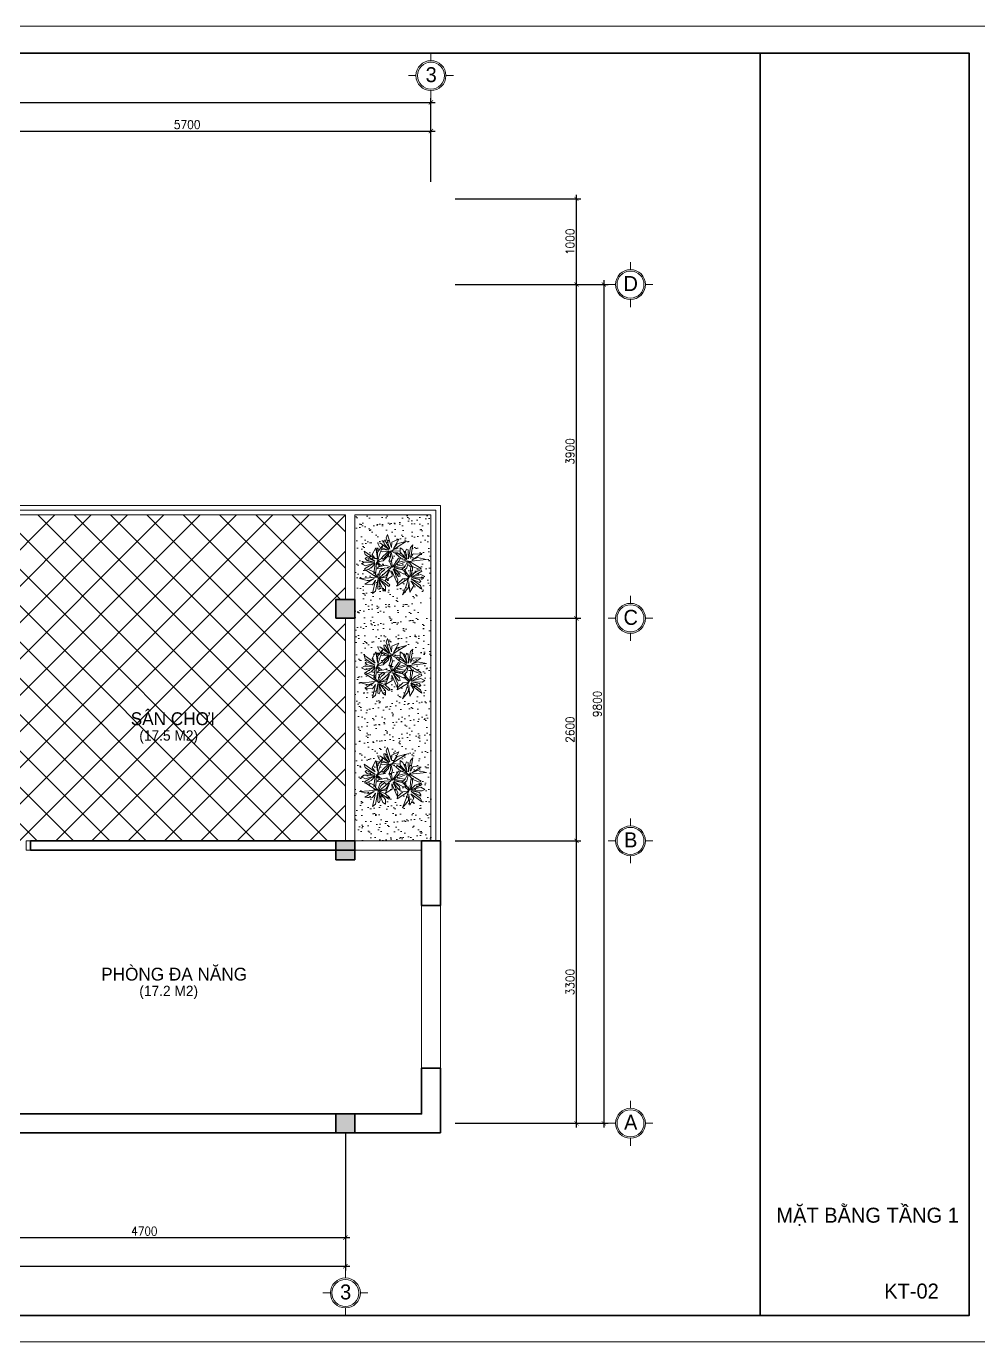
# Model space of a CAD drawing. Header units: millimetres. Extents: x -529782 to -142003, y -492574 to -273331.
# Drawn here: x -474776 to -463643, y -294879 to -279510 of the extents above; entities that cross this region are included whole.
import ezdxf
from ezdxf.enums import TextEntityAlignment as Align

# ---------------------------------------------------------------- set-up
doc = ezdxf.new("R2010")
doc.units = ezdxf.units.MM
doc.header["$LTSCALE"] = 500
doc.header["$MEASUREMENT"] = 0
doc.header["$PDMODE"] = 3
doc.linetypes.add('CENTER', pattern=[2, 1.25, -0.25, 0.25, -0.25])
doc.linetypes.add('HIDDEN', pattern=[0.375, 0.25, -0.125])
doc.layers.get('0').update_dxf_attribs({"linetype": 'CONTINUOUS', "lineweight": 13})
doc.layers.get('Defpoints').update_dxf_attribs({"color": 255, "linetype": 'CONTINUOUS', "lineweight": 13})
for name, color, linetype, lineweight in [('1.cat 30', 30, 'CONTINUOUS', 35), ('1.cot', 2, 'CONTINUOUS', 35), ('2.thay 145', 145, 'CONTINUOUS', 18), ('3.manh 08', 8, 'CONTINUOUS', 9), ('4.dim 08', 8, 'CONTINUOUS', 13), ('7.tim 67', 67, 'CENTER', 9), ('9.text \xad white', 7, 'CONTINUOUS', 15), ('CA.dim 08', 251, 'CONTINUOUS', 13), ('garden1', 88, 'CONTINUOUS', 9), ('noithat', 15, 'CONTINUOUS', 9)]:
    doc.layers.add(name, color=color, linetype=linetype, lineweight=lineweight)
doc.layers.add('HIDE', color=8, linetype='HIDDEN')
doc.styles.add('CA.JSC1', font='')
doc.styles.get("Standard").update_dxf_attribs({"font": 'txt.shx', "width": 0.9})
doc.styles.get('CA.JSC1').set_extended_font_data('.VnAvantH')
doc.dimstyles.new('CA 50', dxfattribs={"dimscale": 0, "dimtxt": 100, "dimasz": 50, "dimexe": 50, "dimexo": 0, "dimgap": 25, "dimtad": 1, "dimdec": 0, "dimzin": 0, "dimdsep": 46, "dimtxsty": 'Standard', "dimblk": 'ARCHTICK', "dimcen": 0.09, "dimdle": 50, "dimclrd": 256, "dimclre": 256, "dimclrt": 7, "dimadec": 0, "dimazin": 0, "dimtfac": 1, "dimtdec": 0, "dimtix": 1, "dimtmove": 2, "dimatfit": 3, "dimldrblk": 'DOT', "dimfxl": 1, "dimtolj": 1, "dimtzin": 0, "dimarcsym": 0})

# ---------------------------------------------------------------- blocks, each defined once
blk = doc.blocks.new('A$C1A9D127A')
at = {"layer": 'noithat', "color": 135, "linetype": 'Continuous'}
for p, q in [((49.99985728343017, 109.9998206971213), (-0.0001427165698260069, 109.9998206971213)), ((-0.0001427165698260069, 109.9998206971213), (-0.0001427165698260069, -0.000179302878677845)), ((49.99985728343017, -0.000179302878677845), (49.99985728343017, 109.9998206971213)), ((-0.0001427165698260069, -0.000179302878677845), (49.99985728343017, -0.000179302878677845))]:
    blk.add_line(p, q, dxfattribs=at)
blk = doc.blocks.new('_ArchTick')
at = {"color": 1, "linetype": 'ByBlock', "const_width": 0.150000081}
blk.add_lwpolyline([(-0.5000002699998731, -0.5000002699998731), (0.5000002699998731, 0.5000002699998731)], dxfattribs=at)
blk = doc.blocks.new('*D2021')
at = {"layer": '7.tim 67', "linetype": 'Continuous', "lineweight": -2, "transparency": 16777216}
for p, q in [((-471045.6456836438, -292437.5207308844), (-471045.6456836438, -293712.6593938951)), ((-475745.6456836438, -292590.0242494408), (-475745.6456836438, -293712.6593938951)), ((-475795.6456836438, -293662.6593938951), (-470995.6456836438, -293662.6593938951))]:
    blk.add_line(p, q, dxfattribs=at)
at = {"layer": 'Defpoints', "color": 0, "linetype": 'Continuous', "transparency": 16777216}
for p in [(-471045.6456836438, -292437.5207308844), (-475745.6456836438, -292590.0242494408), (-471045.6456836438, -293662.6593938951)]:
    blk.add_point(p, dxfattribs=at)
at = {"layer": '7.tim 67', "linetype": 'Continuous', "lineweight": -2, "transparency": 16777216, "xscale": 50, "yscale": 50, "zscale": 50, "rotation": 180}
blk.add_blockref('_ArchTick', (-475745.6456836438, -293662.6593938951), dxfattribs=at)
at = {"layer": '7.tim 67', "linetype": 'Continuous', "lineweight": -2, "transparency": 16777216, "xscale": 50, "yscale": 50, "zscale": 50}
blk.add_blockref('_ArchTick', (-471045.6456836438, -293662.6593938951), dxfattribs=at)
at = {"layer": '7.tim 67', "color": 7, "linetype": 'Continuous', "transparency": 16777216, "insert": (-473395.6456836438, -293587.6593938951), "char_height": 100, "attachment_point": 5}
blk.add_mtext('\\A1;4700', dxfattribs=at)
blk = doc.blocks.new('_DOT')
at = {"color": 1, "linetype": 'ByBlock'}
blk.add_line((-0.5, 0), (-1, 0), dxfattribs=at)
at = {"color": 1, "linetype": 'ByBlock', "const_width": 0.5}
blk.add_lwpolyline([(-0.25, 0, 1), (0.25, 0, 1)], format="xyb", close=True, dxfattribs=at)
blk = doc.blocks.new('*D2027')
at = {"layer": 'CA.dim 08', "lineweight": -2, "transparency": 16777216}
for p, q in [((-471045.6456836438, -292437.5207308844), (-471045.6456836438, -294047.3445767199)), ((-480945.6456836438, -292590.0242494408), (-480945.6456836438, -294047.3445767199)), ((-480995.6456836438, -293997.3445767199), (-470995.6456836438, -293997.3445767199))]:
    blk.add_line(p, q, dxfattribs=at)
at = {"layer": 'Defpoints', "color": 0, "transparency": 16777216}
for p in [(-471045.6456836438, -292437.5207308844), (-480945.6456836438, -292590.0242494408), (-471045.6456836438, -293997.3445767199)]:
    blk.add_point(p, dxfattribs=at)
at = {"layer": 'CA.dim 08', "lineweight": -2, "transparency": 16777216, "xscale": 50, "yscale": 50, "zscale": 50, "rotation": 180}
blk.add_blockref('_ArchTick', (-480945.6456836438, -293997.3445767199), dxfattribs=at)
at = {"layer": 'CA.dim 08', "lineweight": -2, "transparency": 16777216, "xscale": 50, "yscale": 50, "zscale": 50}
blk.add_blockref('_ArchTick', (-471045.6456836438, -293997.3445767199), dxfattribs=at)
at = {"layer": 'CA.dim 08', "color": 7, "transparency": 16777216, "insert": (-475995.6456836438, -293922.3445767199), "char_height": 100, "attachment_point": 5}
blk.add_mtext('\\A1;9900', dxfattribs=at)
blk = doc.blocks.new('A$C41BA5761')
at = {"layer": '2.thay 145'}
blk.add_lwpolyline([(839.9994073519047, 524.9998310285737, -3898660.642287513), (839.9994073521084, 525.0001542164828, 1.154242490888426e-06), (839.9994073524431, 524.9999926225864, 1.154242490888426e-06)], format="xyb", dxfattribs=at)
at = {"layer": '3.manh 08'}
for p, q in [((524.9994049160159, 1050.000159478077), (524.9994049160159, 875.0001713204256)), ((174.9994048396911, 525.0001523148676), (-0.000583361616008915, 525.0001523148676)), ((874.9994049923262, 525.0001523148676), (1049.999393193633, 525.0001523148676)), ((524.9994049160159, 0.0001831847475841641), (524.9994049160159, 175.000171342399))]:
    blk.add_line(p, q, dxfattribs=at)
blk.add_arc((524.9994049160159, 525.0001713313977), 349.9999999890093, 359.9999968883953, 359.9999381014106, dxfattribs=at)
blk = doc.blocks.new('*D2028')
at = {"layer": '7.tim 67', "linetype": 'Continuous', "lineweight": -2, "transparency": 16777216}
for p, q in [((-469764.1544271656, -289027.5207308844), (-468295.2108312139, -289027.5207308844)), ((-468345.2108312139, -292377.5207308844), (-468345.2108312139, -288977.5207308844)), ((-469764.1544271656, -292327.5207308844), (-468295.2108312139, -292327.5207308844))]:
    blk.add_line(p, q, dxfattribs=at)
at = {"layer": 'Defpoints', "color": 0, "linetype": 'Continuous', "transparency": 16777216}
for p in [(-469764.1544271656, -289027.5207308844), (-468345.2108312139, -289027.5207308844), (-469764.1544271656, -292327.5207308844)]:
    blk.add_point(p, dxfattribs=at)
at = {"layer": '7.tim 67', "linetype": 'Continuous', "lineweight": -2, "transparency": 16777216, "xscale": 50, "yscale": 50, "zscale": 50}
for p, rotation in [((-468345.2108312139, -289027.5207308844), 90), ((-468345.2108312139, -292327.5207308844), 270)]:
    blk.add_blockref('_ArchTick', p, dxfattribs=dict(at, rotation=rotation))
at = {"layer": '7.tim 67', "color": 7, "linetype": 'Continuous', "transparency": 16777216, "insert": (-468420.2108312139, -290677.5207308845), "char_height": 100, "attachment_point": 5, "rotation": 90}
blk.add_mtext('\\A1;3300', dxfattribs=at)
blk = doc.blocks.new('*D2029')
at = {"layer": '7.tim 67', "linetype": 'Continuous', "lineweight": -2, "transparency": 16777216}
for p, q in [((-469764.1544271656, -286427.5207308845), (-468295.2108312139, -286427.5207308845)), ((-468345.2108312139, -289077.5207308844), (-468345.2108312139, -286377.5207308845)), ((-469764.1544271656, -289027.5207308844), (-468295.2108312139, -289027.5207308844))]:
    blk.add_line(p, q, dxfattribs=at)
at = {"layer": 'Defpoints', "color": 0, "linetype": 'Continuous', "transparency": 16777216}
for p in [(-469764.1544271656, -286427.5207308845), (-468345.2108312139, -286427.5207308845), (-469764.1544271656, -289027.5207308844)]:
    blk.add_point(p, dxfattribs=at)
at = {"layer": '7.tim 67', "linetype": 'Continuous', "lineweight": -2, "transparency": 16777216, "xscale": 50, "yscale": 50, "zscale": 50}
for p, rotation in [((-468345.2108312139, -286427.5207308845), 90), ((-468345.2108312139, -289027.5207308844), 270)]:
    blk.add_blockref('_ArchTick', p, dxfattribs=dict(at, rotation=rotation))
at = {"layer": '7.tim 67', "color": 7, "linetype": 'Continuous', "transparency": 16777216, "insert": (-468420.2108312139, -287727.5207308845), "char_height": 100, "attachment_point": 5, "rotation": 90}
blk.add_mtext('\\A1;2600', dxfattribs=at)
blk = doc.blocks.new('*D2030')
at = {"layer": '7.tim 67', "linetype": 'Continuous', "lineweight": -2, "transparency": 16777216}
for p, q in [((-468345.2108312139, -286477.5207308845), (-468345.2108312139, -282477.5207308844)), ((-469764.1544271656, -282527.5207308844), (-468295.2108312139, -282527.5207308844)), ((-469764.1544271656, -286427.5207308845), (-468295.2108312139, -286427.5207308845))]:
    blk.add_line(p, q, dxfattribs=at)
at = {"layer": 'Defpoints', "color": 0, "linetype": 'Continuous', "transparency": 16777216}
for p in [(-469764.1544271656, -282527.5207308844), (-468345.2108312139, -282527.5207308844), (-469764.1544271656, -286427.5207308845)]:
    blk.add_point(p, dxfattribs=at)
at = {"layer": '7.tim 67', "linetype": 'Continuous', "lineweight": -2, "transparency": 16777216, "xscale": 50, "yscale": 50, "zscale": 50}
for p, rotation in [((-468345.2108312139, -282527.5207308844), 90), ((-468345.2108312139, -286427.5207308845), 270)]:
    blk.add_blockref('_ArchTick', p, dxfattribs=dict(at, rotation=rotation))
at = {"layer": '7.tim 67', "color": 7, "linetype": 'Continuous', "transparency": 16777216, "insert": (-468420.2108312139, -284477.5207308845), "char_height": 100, "attachment_point": 5, "rotation": 90}
blk.add_mtext('\\A1;3900', dxfattribs=at)
blk = doc.blocks.new('*D2031')
at = {"layer": '7.tim 67', "linetype": 'Continuous', "lineweight": -2, "transparency": 16777216}
for p, q in [((-469764.1544271656, -281527.5207308844), (-468295.2108312139, -281527.5207308844)), ((-468345.2108312139, -282577.5207308844), (-468345.2108312139, -281477.5207308844)), ((-469764.1544271656, -282527.5207308844), (-468295.2108312139, -282527.5207308844))]:
    blk.add_line(p, q, dxfattribs=at)
at = {"layer": 'Defpoints', "color": 0, "linetype": 'Continuous', "transparency": 16777216}
for p in [(-469764.1544271656, -281527.5207308844), (-468345.2108312139, -281527.5207308844), (-469764.1544271656, -282527.5207308844)]:
    blk.add_point(p, dxfattribs=at)
at = {"layer": '7.tim 67', "linetype": 'Continuous', "lineweight": -2, "transparency": 16777216, "xscale": 50, "yscale": 50, "zscale": 50}
for p, rotation in [((-468345.2108312139, -281527.5207308844), 90), ((-468345.2108312139, -282527.5207308844), 270)]:
    blk.add_blockref('_ArchTick', p, dxfattribs=dict(at, rotation=rotation))
at = {"layer": '7.tim 67', "color": 7, "linetype": 'Continuous', "transparency": 16777216, "insert": (-468420.2108312139, -282027.5207308845), "char_height": 100, "attachment_point": 5, "rotation": 90}
blk.add_mtext('\\A1;1000', dxfattribs=at)
blk = doc.blocks.new('*D2032')
at = {"layer": 'CA.dim 08', "lineweight": -2, "transparency": 16777216}
for p, q in [((-468025.8755467235, -282477.5207308844), (-468025.8755467235, -292377.5207308844)), ((-469764.1544271656, -282527.5207308844), (-467975.8755467235, -282527.5207308844)), ((-469764.1544271656, -292327.5207308844), (-467975.8755467235, -292327.5207308844))]:
    blk.add_line(p, q, dxfattribs=at)
at = {"layer": 'Defpoints', "color": 0, "transparency": 16777216}
for p in [(-469764.1544271656, -282527.5207308844), (-469764.1544271656, -292327.5207308844), (-468025.8755467235, -292327.5207308844)]:
    blk.add_point(p, dxfattribs=at)
at = {"layer": 'CA.dim 08', "lineweight": -2, "transparency": 16777216, "xscale": 50, "yscale": 50, "zscale": 50}
for p, rotation in [((-468025.8755467235, -282527.5207308844), 90), ((-468025.8755467235, -292327.5207308844), 270)]:
    blk.add_blockref('_ArchTick', p, dxfattribs=dict(at, rotation=rotation))
at = {"layer": 'CA.dim 08', "color": 7, "transparency": 16777216, "insert": (-468100.8755467235, -287427.5207308845), "char_height": 100, "attachment_point": 5, "rotation": 90}
blk.add_mtext('\\A1;9800', dxfattribs=at)
blk = doc.blocks.new('*D2034')
at = {"layer": '7.tim 67', "linetype": 'Continuous', "lineweight": -2, "transparency": 16777216}
for p, q in [((-475795.6456836438, -280734.1740279035), (-469995.6456836438, -280734.1740279035)), ((-475745.6456836438, -281329.4340041786), (-475745.6456836438, -280684.1740279035)), ((-470045.6456836438, -281329.4340041786), (-470045.6456836438, -280684.1740279035))]:
    blk.add_line(p, q, dxfattribs=at)
at = {"layer": 'Defpoints', "color": 0, "linetype": 'Continuous', "transparency": 16777216}
for p in [(-470045.6456836438, -280734.1740279035), (-475745.6456836438, -281329.4340041786), (-470045.6456836438, -281329.4340041786)]:
    blk.add_point(p, dxfattribs=at)
at = {"layer": '7.tim 67', "linetype": 'Continuous', "lineweight": -2, "transparency": 16777216, "xscale": 50, "yscale": 50, "zscale": 50, "rotation": 180}
blk.add_blockref('_ArchTick', (-475745.6456836438, -280734.1740279035), dxfattribs=at)
at = {"layer": '7.tim 67', "linetype": 'Continuous', "lineweight": -2, "transparency": 16777216, "xscale": 50, "yscale": 50, "zscale": 50}
blk.add_blockref('_ArchTick', (-470045.6456836438, -280734.1740279035), dxfattribs=at)
at = {"layer": '7.tim 67', "color": 7, "linetype": 'Continuous', "transparency": 16777216, "insert": (-472895.6456836438, -280659.1740279035), "char_height": 100, "attachment_point": 5}
blk.add_mtext('\\A1;5700', dxfattribs=at)
blk = doc.blocks.new('*D2035')
at = {"layer": 'CA.dim 08', "lineweight": -2, "transparency": 16777216}
for p, q in [((-480995.6456836438, -280399.4888450787), (-469995.6456836438, -280399.4888450787)), ((-480945.6456836438, -281066.1790927197), (-480945.6456836438, -280349.4888450787)), ((-470045.6456836438, -281066.1790927197), (-470045.6456836438, -280349.4888450787))]:
    blk.add_line(p, q, dxfattribs=at)
at = {"layer": 'Defpoints', "color": 0, "transparency": 16777216}
for p in [(-470045.6456836438, -280399.4888450787), (-480945.6456836438, -281066.1790927197), (-470045.6456836438, -281066.1790927197)]:
    blk.add_point(p, dxfattribs=at)
at = {"layer": 'CA.dim 08', "lineweight": -2, "transparency": 16777216, "xscale": 50, "yscale": 50, "zscale": 50, "rotation": 180}
blk.add_blockref('_ArchTick', (-480945.6456836438, -280399.4888450787), dxfattribs=at)
at = {"layer": 'CA.dim 08', "lineweight": -2, "transparency": 16777216, "xscale": 50, "yscale": 50, "zscale": 50}
blk.add_blockref('_ArchTick', (-470045.6456836438, -280399.4888450787), dxfattribs=at)
at = {"layer": 'CA.dim 08', "color": 7, "transparency": 16777216, "insert": (-475995.6456836438, -280474.4888450787), "char_height": 100, "attachment_point": 5}
blk.add_mtext('\\A1;10900', dxfattribs=at)
blk = doc.blocks.new('khung co loan')
at = {"layer": '1.cat 30'}
blk.add_lwpolyline([(1158.281703106128, -14553.47590842255), (1158.281703106128, -303.4759079545038), (20658.28170374641, -303.4759079545038), (20658.28170374641, -14553.47590842255)], close=True, dxfattribs=at)
blk.add_lwpolyline([(18298.08122972515, -303.4759079552605), (18298.08122972515, -14553.47590842255)], dxfattribs=at)
at = {"layer": '3.manh 08'}
blk.add_lwpolyline([(0, -14850.00000048772), (21000.00000000023, -14850.00000048772), (21000.00000000023, -4.877219907939434e-07), (0, -4.877219907939434e-07)], close=True, dxfattribs=at)
blk = doc.blocks.new('LON')
at = {"layer": 'garden1'}
for points in [[(23.24277342360438, 127.7441970680229), (19.07211953650403, 129.2784137483977), (13.46029109584197, 140.7057993440976), (21.68536592649616, 139.6467053774395), (44.87221260308434, 122.0152245208446), (31.44422030907299, 137.8841682459897), (30.72826271171652, 145.3525397363992), (34.96143613308232, 145.5530660055956), (47.49797342567035, 123.3813651075616), (37.86921471059759, 154.0726730237802), (41.09189834709105, 163.5902553942724), (52.06642477742571, 127.4265266922885), (53.01899839319231, 142.269263754788), (72.47093255032814, 151.055171650165), (57.66573878550116, 125.001292138928), (68.37716678383731, 138.0814920699777), (93.35478190221329, 144.9043365646939), (70.553270886252, 130.3718485674908), (53.46545266813337, 118.6452747906005), (76.42569240318699, 117.0629560116358)], [(19.98918023412989, 74.7878463963425), (10.57944507120555, 85.73703142153681), (8.829644571233075, 56.18617319017358), (3.566967436228879, 55.30449900277017), (3.92520145564049, 62.60611008440901), (7.355701882836001, 83.61544902733294), (-4.395831226014707, 71.53341287477815), (-19.99101625333424, 64.25944202225946), (-22.80142645724845, 68.11691405529564), (-8.58389704937872, 76.65834259716212), (5.633632358541945, 85.1997711389995), (-19.85317809413391, 76.85127972140617), (-31.34285499911493, 82.3344434631872), (-24.23409029516188, 86.60515773412772), (4.889705583773321, 87.15605663805036), (-15.48590451451309, 91.27538487495622), (-20.67966256988439, 96.68962953714072), (-17.48346886404761, 99.47249025852943), (6.10206430805556, 89.85626891186985), (-20.48672544564761, 107.9589105819177), (-23.86194541461737, 117.4234736548242), (7.176675619710295, 95.86287282164267), (-1.282104474572407, 108.0965672479651), (8.52696324975841, 127.053152129738), (13.07308159935928, 97.43337481874914), (13.36248728575447, 114.3372963859001), (28.72354708491184, 135.1812476871128), (19.85125251300633, 109.6394290159806), (13.72053981200588, 89.84244879730977), (24.82264763888816, 97.44165948942828)], [(16.26504039290012, 118.2758707034227), (11.15409132592322, 119.4866720618156), (11.34210316254757, 124.2556496827892), (19.86326816684596, 123.1584299454989)], [(39.86209046388103, 107.7359114010178), (44.63541504139721, 111.0031737742684), (44.22208205694187, 105.0241193470283), (29.24680575972889, 90.8205008002551), (11.8193532780133, 87.77596536817146), (25.80952472036006, 76.08331418407033)], [(65.4935783056062, 110.1925414091238), (50.69242575181124, 118.2034765093122), (54.70935602622922, 98.93955418880796), (50.56233008429263, 89.27470572455786), (44.40683900515432, 89.24181842054531), (49.11004201811738, 101.364788742183), (48.4552030351042, 117.3731401221885), (28.75413842697162, 95.27827471625642), (24.0791667243393, 97.85077536337485), (28.88889008817205, 103.3560834531381), (44.61056771957374, 117.7084180525999), (27.89877317473292, 115.5197995176568), (22.35045807223651, 116.8342143894988)], [(24.34672380824486, 122.5811220282776), (27.79225282385596, 122.1374617495021), (44.24240248517162, 120.0192738162004), (25.8119013866235, 126.7991176915966)], [(68.43148713920527, 84.69649789207324), (73.30256113791256, 86.63953272701474), (93.83742629153858, 92.25023403100204), (77.96446267411375, 97.91796320589492), (64.86739540644339, 109.0798302981857), (67.20805979007127, 113.2391314706474), (80.88543634591042, 103.8570467049431), (94.56281290172774, 94.47496193925326), (76.37769883609144, 114.1873043272208), (76.5901445557829, 126.9165080264502), (83.42883283370611, 122.225465643598), (96.03301335316064, 95.9645896217844), (91.31220321246656, 116.2093001313478), (94.07838594667555, 123.1833521157387), (97.93781885951466, 121.4327106357814), (98.99284148713923, 95.98401685288991), (104.4086435689678, 127.6910896255431), (111.6145685041192, 134.6942824565776), (104.9027841395655, 97.50278538206476), (112.5148001941707, 110.2805571590288), (133.8333336512733, 109.2365019693243), (108.7816442834592, 92.79231576812163), (124.2770307168976, 99.55392203283554), (149.6195016399506, 94.24434281083813), (122.7006074056044, 91.69969250069698), (102.1463150208801, 89.048819330681), (134.2406785930871, 69.72376774226723), (128.6306042002834, 67.61497630939994), (109.4882305737265, 75.33321522387268), (99.47664153097867, 89.91928326289053), (94.27328516883426, 70.94141418945219), (86.24905367579049, 64.28773384659144)], [(79.35159543319605, 110.9636529529962), (71.55061607970856, 110.2603269431274)], [(86.23095948502305, 116.3872201127233), (90.84019742417149, 116.0695716982591), (87.92287120217952, 112.8621132027183)], [(85.32901895615214, 71.14120106236078), (76.09531530251843, 71.1316823198722), (59.5093618581086, 71.11458436808607), (85.66216129610257, 65.17270776590158), (92.698366698678, 54.56282682724122), (84.405389976484, 54.55427785136271), (59.14173493456474, 69.05416439996043), (74.50083997212641, 55.04587241112313), (76.17225907983084, 47.73180882331508), (72.00012229390995, 46.98800600033428), (56.71368804285885, 67.3613713553641), (70.21328452587477, 38.16496282971639), (68.2426332960531, 28.31170967503567), (52.70399078182527, 62.76176182033669), (53.67007895524875, 47.91989827017824), (35.51102411733882, 36.70300710576703), (46.8390609512935, 64.4460058890545), (37.90059912035213, 50.09573689865647), (14.00913106402732, 40.11424311697192), (34.75012334257917, 57.46109733612684), (50.18617515182996, 71.28984885397949), (12.79083462741983, 69.03279345740157), (16.21916859039629, 73.94873306631052), (36.36597260986309, 78.4329239409999), (52.87925526771869, 72.08494852660806), (46.90837430640386, 89.25518352024665)], [(54.18532671686989, 101.4526323900936), (55.38424893104093, 101.6147850779234), (52.28079401785362, 88.98723204489215), (54.99097208550666, 73.19637827311817), (71.68379521436873, 97.64355970552424), (76.65103167292546, 95.69428241260175), (72.59003756219317, 89.61561620753491), (58.84677879756055, 73.3588177979982), (75.137776104988, 77.6805691478221), (90.58973054352828, 76.0751703713031)], [(83.20225150570332, 65.7315955615195), (80.68333115295536, 67.00427235224925), (90.39442502491147, 75.65188380339532), (97.10683630068525, 90.19972429142217), (69.5014099183536, 79.51068980504351), (67.07767875578429, 83.09508804083453)], [(110.7220090767005, 74.83575354857021), (110.1650619223801, 68.24487895003404), (105.9956514712831, 47.36961434116529), (118.1660315771151, 59.02963046808145), (134.0080810378786, 65.74899925403588), (136.6806810929338, 61.79479833022924), (122.1707240320611, 53.76016765474924), (107.660766971203, 45.72553697924013), (133.4261873898649, 53.16985875151295), (144.7153117684284, 47.2848412693711), (137.4603332380066, 43.26752593161655), (108.335228426331, 43.74422888974368), (128.5528620904443, 38.90877223869029), (133.5524162177535, 33.3147015805589), (130.2600538663173, 30.64630915313319), (107.0283817919844, 41.08845934510464), (132.9621073145099, 22.05923822276236), (136.0013914903029, 12.48151324765058), (105.7425732956472, 35.1234969386278), (113.7645810883332, 22.59905559483741), (103.2929775031807, 4.000253527090535), (99.79444139954285, 33.76195114552684), (98.90897804468113, 16.87875610882475), (82.82226566342433, -3.410407224408118), (92.58995440026774, 21.8025729393994), (99.41513439599657, 41.37099091392884), (67.7731117503572, 21.31386761835893), (68.39708167437493, 27.27462239724991), (83.86403175922896, 40.94119237923587), (101.388027230314, 43.36912951379782), (88.92091928783339, 54.55893277229916)], [(90.09856202806259, 67.47974021821574), (92.69155798246356, 57.8748789470701), (102.6990814922538, 45.36306048609549), (105.4901156398555, 74.83381128052133), (109.4717382651725, 75.35724317126733)], [(39.53948885821592, 46.5689436349785), (19.26317336094507, 41.7905992307642), (34.92634690443811, 35.56652319121349), (47.62156132869131, 23.94963984316564), (45.13564591926843, 19.87548709967814), (31.79770654860476, 29.73416436105617), (18.459767177912, 39.59284162241966), (35.93826863637514, 19.25133718526922), (35.27696865789767, 6.537547728992649), (28.6079989725622, 11.46688635967439), (16.93793918812298, 38.15599800895143), (20.94173719542596, 17.7573717435298), (17.93128588803665, 10.88522863341495), (14.13600342963036, 12.77091128456232), (13.97926758488757, 38.24098238526494), (7.448458712249703, 6.744666545637301), (0, 0), (8.019432190259977, 36.93161533625971), (-0.03854679626238067, 24.4302868207451), (-21.30698858902178, 26.22564297146164), (4.309134108152648, 41.77596959064249), (-11.4151066555205, 35.56512645898329), (-36.55452776699531, 41.76528534237877), (-9.562628676518216, 43.35886480056797), (11.07237568582059, 45.28309424797771), (-18.86887086908246, 64.78283772440045)], [(-13.67129498601571, 67.20711261508404), (4.218807607729104, 59.24912892497377), (13.70968481581804, 44.31900682834384), (19.57919371005119, 63.10153321168036), (27.90675546560669, 69.52483728411607), (33.29956277411839, 66.5568781648617), (23.28949179214396, 58.25717895731214), (16.0681236607852, 43.95515216696367), (20.39951144152292, 45.45887635942199)], [(23.35560674373119, 66.01439653597481), (22.24939765490853, 69.60368010867387)], [(28.31885316714761, 69.970011772617), (28.53195879523264, 69.18075342994416)], [(39.04420320915233, 51.93173805894912), (42.17271423525381, 53.01786055695266)]]:
    blk.add_lwpolyline(points, dxfattribs=at)

msp = doc.modelspace()

# ---------------------------------------------------------------- hatches: boundary and pattern name
at = {"layer": '1.cot'}
for points in [[(-470935.6456836437, -286207.5207308845), (-471155.6456836437, -286207.5207308845), (-471155.6456836437, -286427.5207308845), (-470935.6456836437, -286427.5207308845)], [(-470935.6456836438, -289027.5207308844), (-471155.6456836438, -289027.5207308844), (-471155.6456836438, -289247.5207308844), (-470935.6456836438, -289247.5207308844)], [(-470935.6456836438, -292217.5207308844), (-471155.6456836438, -292217.5207308844), (-471155.6456836438, -292437.5207308844), (-470935.6456836438, -292437.5207308844)]]:
    msp.add_hatch(color=256, dxfattribs=at).paths.add_polyline_path(points)
at = {"layer": 'CA.dim 08'}
h = msp.add_hatch(dxfattribs=at)
h.set_pattern_fill('AR-SAND', color=256, scale=75, style=0)
h.set_pattern_definition([(37.50000000000001, (-167257.2745933589, 30737.63610605383), (-4.724501858220612, 144.5117826759869), [0, -114, 0, -127.5, 0, -121.875]), (7.499999999999999, (-167257.2745933589, 30737.63610605383), (132.7332528950795, 211.6609548922305), [0, -61.49999999999999, 0, -102.75, 0, -39.375]), (327.5, (-167349.5245933589, 30737.63610605383), (233.5606396313621, 0.4244290152723373), [0, -37.5, 0, -135, 0, -176.25]), (317.5, (-167349.5245933589, 30737.63610605383), (225.459495342922, 65.82566737006869), [0, -18.75, 0, -88.5, 0, -101.25])])
h.paths.add_polyline_path([(-470935.6456836438, -285217.5207308844), (-470935.6456836438, -289027.5207308843), (-470045.6456836438, -289027.5207308843), (-470045.6456836438, -286427.5207308845), (-470155.6456836437, -286427.5207308845), (-470155.6456836437, -286207.5207308845), (-470045.6456836438, -286207.5207308845), (-470045.6456836438, -285217.5207308844)])
at = {"layer": 'HIDE'}
h = msp.add_hatch(dxfattribs=at)
h.set_pattern_fill('_USER', color=256, scale=300, angle=45, style=0, double=1, pattern_type=0)
h.set_pattern_definition([(45, (-145523.5924993914, 0), (-212.1320343559642, 212.1320343559643), []), (135, (-145523.5924993914, 0), (-212.1320343559643, -212.1320343559642), [])])
h.paths.add_polyline_path([(-471045.6456836439, -286427.5207308845), (-471155.6456836437, -286427.5207308845), (-471155.6456836437, -286207.5207308845), (-471045.6456836439, -286207.5207308845), (-471045.6456836438, -285217.5207308844), (-475635.6456836438, -285217.5207308844), (-475635.6456836438, -285317.5207308844), (-475635.6456836438, -285917.5207308844), (-475635.6456836438, -286207.5207308844), (-475635.6456836437, -286427.5207308845), (-475635.6456836439, -289027.5207308843), (-475585.6456836438, -289027.5207308843), (-474775.6456836438, -289027.5207308843), (-474725.6456836438, -289027.5207308843), (-471045.6456836438, -289027.5207308843)])

# ---------------------------------------------------------------- linework, layer by layer
at = {"layer": '1.cat 30'}
for p, q in [((-474725.6456836438, -289027.5207308843), (-474725.6456836438, -289137.5207308843)), ((-470935.6456836438, -289137.5207308843), (-470935.6456836438, -289027.5207308843)), ((-469935.6456836438, -289782.5207308844), (-470155.6456836438, -289782.5207308844)), ((-469935.6456836438, -291682.5207308844), (-470155.6456836438, -291682.5207308844))]:
    msp.add_line(p, q, dxfattribs=at)
for points in [[(-470935.6456836438, -289027.5207308843), (-474725.6456836438, -289027.5207308843)], [(-469935.6456836438, -289782.5207308844), (-469935.6456836438, -289027.5207308843), (-470155.6456836438, -289027.5207308843)], [(-470155.6456836438, -289782.5207308844), (-470155.6456836438, -289027.5207308843)], [(-470935.6456836438, -289137.5207308843), (-474725.6456836438, -289137.5207308843)], [(-477265.6456836438, -292437.5207308844), (-469935.6456836438, -292437.5207308844), (-469935.6456836438, -291682.5207308844)], [(-475635.6456836438, -292217.5207308844), (-470155.6456836438, -292217.5207308844), (-470155.6456836438, -291682.5207308844)]]:
    msp.add_lwpolyline(points, dxfattribs=at)
at = {"layer": '1.cot'}
for points in [[(-471155.6456836437, -286427.5207308845), (-470935.6456836437, -286427.5207308845), (-470935.6456836437, -286207.5207308845), (-471155.6456836437, -286207.5207308845)], [(-471155.6456836438, -289247.5207308844), (-470935.6456836438, -289247.5207308844), (-470935.6456836438, -289027.5207308844), (-471155.6456836438, -289027.5207308844)], [(-471155.6456836438, -292437.5207308844), (-470935.6456836438, -292437.5207308844), (-470935.6456836438, -292217.5207308844), (-471155.6456836438, -292217.5207308844)]]:
    msp.add_lwpolyline(points, close=True, dxfattribs=at)
at = {"layer": '4.dim 08'}
for p, q in [((-475635.6456836438, -285107.5207308844), (-469935.6456836439, -285107.5207308844)), ((-469935.6456836438, -289027.5207308843), (-469935.6456836438, -285107.5207308844)), ((-469935.6456836438, -289782.5207308844), (-469935.6456836438, -289027.5207308845)), ((-469935.6456836438, -292437.5207308844), (-469935.6456836438, -291682.5207308844))]:
    msp.add_line(p, q, dxfattribs=at)
for points in [[(-475635.6456836438, -285107.5207308844), (-469935.6456836438, -285107.5207308844)], [(-475635.6456836438, -285162.5207308844), (-469990.6456836438, -285162.5207308844), (-469990.6456836438, -289027.5207308843)], [(-475635.6456836438, -285217.5207308844), (-471045.6456836439, -285217.5207308844)], [(-470935.6456836438, -285217.5207308844), (-470045.6456836438, -285217.5207308844), (-470045.6456836438, -289027.5207308843)]]:
    msp.add_lwpolyline(points, dxfattribs=at)
at = {"layer": 'CA.dim 08'}
for p, q in [((-471045.6456836439, -286207.5207308844), (-471045.6456836439, -285217.5207308844)), ((-470935.6456836438, -286207.5207308844), (-470935.6456836438, -285217.5207308844)), ((-471045.6456836438, -286427.5207308844), (-471045.6456836438, -289027.5207308843)), ((-470935.6456836438, -286427.5207308844), (-470935.6456836438, -289027.5207308843)), ((-470155.6456836438, -289027.5207308843), (-470935.6456836438, -289027.5207308843)), ((-470935.6456836438, -289137.5207308843), (-470155.6456836438, -289137.5207308843)), ((-470155.6456836438, -289782.5207308844), (-470155.6456836438, -291682.5207308844)), ((-469935.6456836438, -291682.5207308844), (-469935.6456836438, -289782.5207308844))]:
    msp.add_line(p, q, dxfattribs=at)

# ---------------------------------------------------------------- block references
at = {"layer": '2.thay 145'}
for name, p, xscale, yscale, zscale in [('khung co loan', (-485133.3160358632, -279510.4103375495), 1.034937242569868, 1.034937242628075, 1.034937242583367), ('A$C41BA5761', (-470308.1453861019, -280349.4889366711), 0.5, 0.5, 0.5), ('A$C41BA5761', (-467975.8752550427, -282790.0208070418), 0.5, 0.5, 0.5), ('A$C41BA5761', (-467975.8752550427, -286690.0208070419), 0.5, 0.5, 0.5), ('A$C41BA5761', (-467975.8752550427, -289290.0208070418), 0.5, 0.5, 0.5), ('A$C41BA5761', (-467975.8752550427, -292590.0208070418), 0.5, 0.5, 0.5), ('A$C41BA5761', (-471308.1453861019, -294572.3446564589), 0.5, 0.5, 0.5)]:
    msp.add_blockref(name, p, dxfattribs=dict(at, xscale=xscale, yscale=yscale, zscale=zscale))
at = {"layer": 'garden1', "xscale": 4.21875, "yscale": 4.21875, "zscale": 4.21875}
for p in [(-470727.2118376715, -286138.0399152497), (-470727.2118376715, -287354.6217178866), (-470727.2118376715, -288625.7931751988)]:
    msp.add_blockref('LON', p, dxfattribs=at)
at = {"layer": 'noithat'}
msp.add_blockref('A$C1A9D127A', (-474775.6455409272, -289137.5205515815), dxfattribs=at)

# ---------------------------------------------------------------- texts
at = {"layer": '9.text \xad white', "style": 'CA.JSC1'}
for s, p in [('3', (-470042.8953671213, -280075.2389147911)), ('d', (-467710.6252360622, -282515.7707851619)), ('c', (-467710.6252360622, -286415.7707851619)), ('b', (-467710.6252360622, -289015.7707851619)), ('a', (-467710.6252360622, -292315.7707851619)), ('3', (-471042.8953671213, -294298.0946345789))]:
    msp.add_text(s, height=174.9999882000658, dxfattribs=at).set_placement(p, align=Align.MIDDLE)
for s, height, p in [('s©n ch¬i', 150, (-473554.6755137527, -287675.3747006449)), ('(17.5 M2)', 120, (-473454.7547392651, -287856.7360342405)), ('phßng ®a n¨ng', 150, (-473900.0935267294, -290659.5344443338)), ('(17.2 M2)', 120, (-473454.7547392651, -290840.8957779294)), ('mÆt b»ng tÇng 1', 175.0000000057414, (-466007.9143675598, -293488.6775890496))]:
    msp.add_text(s, height=height, dxfattribs=at).set_placement(p)
msp.add_text('kt-02', height=175.0000000057414, dxfattribs=at).set_placement((-464428.5479137474, -294375.1120094879), align=Align.CENTER)

# ---------------------------------------------------------------- dimensions: what is measured, and where the dimension line sits
at = {"layer": '7.tim 67', "color": 9, "linetype": 'Continuous'}
for base, p1, p2, picture, middle in [((-470045.6456836438, -280734.1740279035), (-475745.6456836438, -281329.4340041786), (-470045.6456836438, -281329.4340041786), '*D2034', (-472895.6456836438, -280659.1740279035)), ((-471045.6456836438, -293662.6593938951), (-475745.6456836438, -292590.0242494408), (-471045.6456836438, -292437.5207308844), '*D2021', (-473395.6456836438, -293587.6593938951))]:
    dim = msp.add_linear_dim(base=base, p1=p1, p2=p2, dimstyle='CA 50', override={"dimscale": 1}, dxfattribs=at)
    dim.commit()
    dim.dimension.update_dxf_attribs({"geometry": picture, "text_midpoint": middle})
for base, p1, p2, picture, middle in [((-468345.2108312139, -281527.5207308844), (-469764.1544271656, -282527.5207308844), (-469764.1544271656, -281527.5207308844), '*D2031', (-468420.2108312139, -282027.5207308845)), ((-468345.2108312139, -282527.5207308844), (-469764.1544271656, -286427.5207308845), (-469764.1544271656, -282527.5207308844), '*D2030', (-468420.2108312139, -284477.5207308845)), ((-468345.2108312139, -286427.5207308845), (-469764.1544271656, -289027.5207308844), (-469764.1544271656, -286427.5207308845), '*D2029', (-468420.2108312139, -287727.5207308845)), ((-468345.2108312139, -289027.5207308844), (-469764.1544271656, -292327.5207308844), (-469764.1544271656, -289027.5207308844), '*D2028', (-468420.2108312139, -290677.5207308845))]:
    dim = msp.add_linear_dim(base=base, p1=p1, p2=p2, angle=90, dimstyle='CA 50', override={"dimscale": 1}, dxfattribs=at)
    dim.commit()
    dim.dimension.update_dxf_attribs({"geometry": picture, "text_midpoint": middle})
at = {"layer": 'CA.dim 08'}
for base, p1, p2, picture, middle in [((-470045.6456836438, -280399.4888450787), (-480945.6456836438, -281066.1790927197), (-470045.6456836438, -281066.1790927197), '*D2035', (-475995.6456836438, -280474.4888450787)), ((-471045.6456836438, -293997.3445767199), (-480945.6456836438, -292590.0242494408), (-471045.6456836438, -292437.5207308844), '*D2027', (-475995.6456836438, -293922.3445767199))]:
    dim = msp.add_linear_dim(base=base, p1=p1, p2=p2, dimstyle='CA 50', override={"dimscale": 1, "dimfxl": 0}, dxfattribs=at)
    dim.commit()
    dim.dimension.update_dxf_attribs({"geometry": picture, "text_midpoint": middle, "dimtype": 160})
dim = msp.add_linear_dim(base=(-468025.8755467235, -292327.5207308844), p1=(-469764.1544271656, -282527.5207308844), p2=(-469764.1544271656, -292327.5207308844), angle=90, dimstyle='CA 50', override={"dimscale": 1, "dimfxl": 0}, dxfattribs=at)
dim.commit()
dim.dimension.update_dxf_attribs({"geometry": '*D2032', "text_midpoint": (-468100.8755467235, -287427.5207308845)})

doc.saveas('drawing.dxf')
